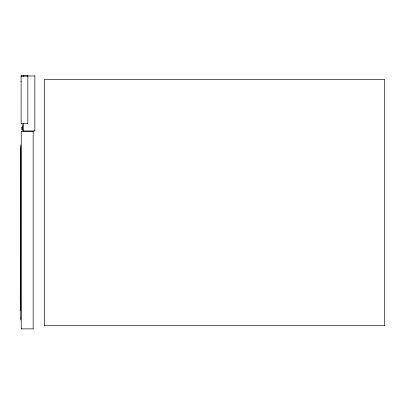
<?xml version="1.0" encoding="UTF-8"?>
<svg xmlns="http://www.w3.org/2000/svg" width="405" height="405" viewBox="0 0 405 405"><rect width="100%" height="100%" fill="white"/><g stroke="black" fill="none" stroke-linecap="round" stroke-linejoin="round"><path stroke-width="0.61" d="M21.141 76.307L21.095 75.877M23.298 76.231L23.298 75.902M22.315 124.213L22.538 130.258M22.027 126.957L22.194 130.005M21.232 131.377L21.232 328.987M22.179 129.99L22.194 126.957M20.832 144.985L20.787 320.097M27.823 123.652L27.869 75.877M44.601 79.542L44.601 325.848M34.85 130.992L34.85 75.902M20.554 253.535L20.508 168.495L20.508 253.535M20.787 318.107L20.787 317.834M33.18 328.987L33.18 131.377M384.477 325.848L384.477 79.542M21.095 81.486L21.095 81.213M21.141 123.652L21.095 76.155L21.369 75.877L27.818 75.927M23.298 130.992L34.789 130.931M20.787 147.197L20.787 146.924M20.706 310.448L20.706 148.048M23.358 75.963L23.627 75.902M21.343 131.488L33.068 131.488M33.068 328.875L21.343 328.875M384.355 325.726L44.717 325.726M21.212 75.993L34.789 75.963M44.717 79.658L384.355 79.658M27.753 123.581L21.212 123.581M27.439 75.922L27.753 75.993M23.358 130.931L23.298 123.155M22.108 127.043L22.108 129.919M20.25 294.43L20.25 298.839"/></g></svg>
